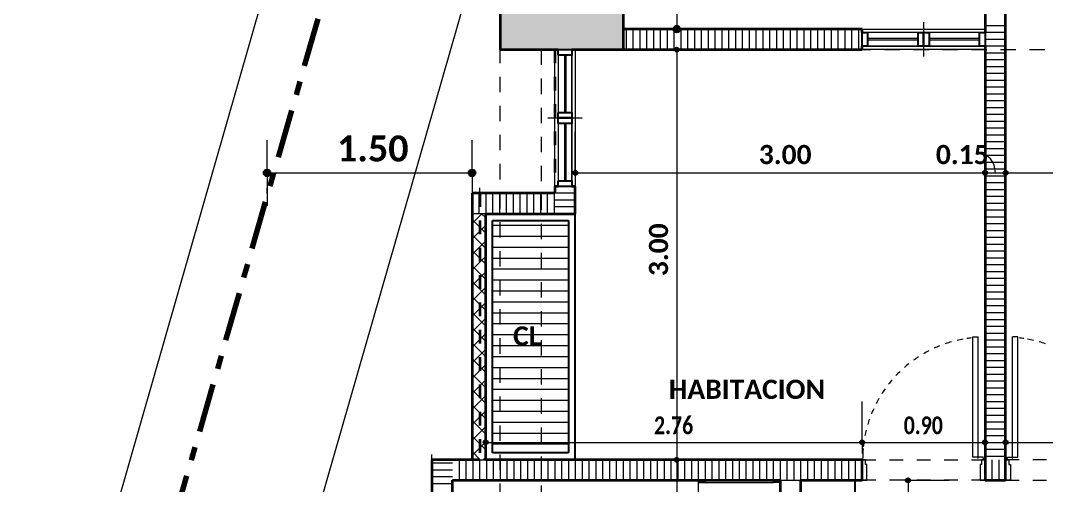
# Model space of a CAD drawing. Header units: metres. Extents: x -144 to 1000, y -717 to 29.
# Drawn here: x 499.37 to 506.88, y -551.86 to -548.46 of the extents above; entities that cross this region are included whole.
import ezdxf

# ---------------------------------------------------------------- set-up
doc = ezdxf.new("R2010")
doc.units = ezdxf.units.M
for name, pattern in [('Basculante', [0.11625, 0.075, -0.04125]), ('basculante modificado', [0.18, 0.1125, -0.0675]), ('Dash Dot 3_16_', [0.595313, 0.357187, -0.119063, 0, -0.119063]), ('Trazo', [0.45, 0.225, -0.225])]:
    doc.linetypes.add(name, pattern=pattern)
doc.layers.get('0').update_dxf_attribs({"color": 1})
for name, color, linetype, lineweight in [('A-ANNO-DIMS', 1, 'Continuous', 9), ('A-DETL', 1, 'Continuous', 9), ('A-DETL-GENF', 1, 'Continuous', 9), ('A-DETL-THIN', 1, 'Continuous', 9), ('A-DOOR', 1, 'Continuous', 9), ('A-DOOR-FRAM', 1, 'Continuous', 9), ('A-DOOR-HDLN', 1, 'Trazo', 20), ('A-FLOR', 2, 'Continuous', 9), ('A-GENM', 1, 'Continuous', 9), ('A-GLAZ', 1, 'Continuous', 9), ('A-WALL', 4, 'Continuous', 9), ('G-ANNO-TEXT', 2, 'Continuous', 9), ('I-FURN', 2, 'Continuous', 9), ('S-COLS', 7, 'Continuous', 9)]:
    doc.layers.add(name, color=color, linetype=linetype, lineweight=lineweight)
doc.layers.add('A-WALL-PATT', color=7, linetype='Continuous', lineweight=35, true_color=0x9c9c9c)
doc.styles.add('Calibri_B_1', font='calibrib.ttf', dxfattribs={"height": 0.135})
doc.styles.add('Calibri_B_5', font='calibrib.ttf', dxfattribs={"height": 0.66})
doc.styles.add('Calibri_B_7', font='calibrib.ttf', dxfattribs={"width": 0.8, "height": 0.18})
doc.styles.add('Calibri_B_8', font='calibrib.ttf', dxfattribs={"height": 0.9})

# ---------------------------------------------------------------- blocks, each defined once
blk = doc.blocks.new('I')
at = {"layer": 'A-ANNO-DIMS', "lineweight": 25, "true_color": 0x0000ff}
h = blk.add_hatch(color=5, dxfattribs=at)
edge = h.paths.add_edge_path()
edge.add_arc((500.4036, -486.86), 0.025, 0, 360)
at = {"layer": 'A-ANNO-DIMS', "lineweight": 25}
h = blk.add_hatch(color=256, dxfattribs=at)
edge = h.paths.add_edge_path()
edge.add_arc((500.4036, -487.01), 0.015, 0, 360)
at = {"layer": 'A-ANNO-DIMS', "lineweight": 25, "true_color": 0x0000ff}
h = blk.add_hatch(color=5, dxfattribs=at)
edge = h.paths.add_edge_path()
edge.add_arc((497.4044, -487.9115), 0.025, 0, 360)
h = blk.add_hatch(color=5, dxfattribs=at)
edge = h.paths.add_edge_path()
edge.add_arc((498.9044, -487.9115), 0.025, 0, 360)
at = {"layer": 'A-ANNO-DIMS', "lineweight": 25}
h = blk.add_hatch(color=256, dxfattribs=at)
edge = h.paths.add_edge_path()
edge.add_arc((499.6607, -487.9115), 0.015, 0, 360)
h = blk.add_hatch(color=256, dxfattribs=at)
edge = h.paths.add_edge_path()
edge.add_arc((502.6607, -487.9115), 0.015, 0, 360)
h = blk.add_hatch(color=256, dxfattribs=at)
edge = h.paths.add_edge_path()
edge.add_arc((502.6607, -487.9115), 0.015, 0, 360)
h = blk.add_hatch(color=256, dxfattribs=at)
edge = h.paths.add_edge_path()
edge.add_arc((502.8107, -487.9115), 0.015, 0, 360)
h = blk.add_hatch(color=256, dxfattribs=at)
edge = h.paths.add_edge_path()
edge.add_arc((502.8107, -487.9115), 0.015, 0, 360)
h = blk.add_hatch(color=256, dxfattribs=at)
edge = h.paths.add_edge_path()
edge.add_arc((499.0044, -489.8828), 0.015, 0, 360)
h = blk.add_hatch(color=256, dxfattribs=at)
edge = h.paths.add_edge_path()
edge.add_arc((501.7605, -489.8828), 0.015, 0, 360)
h = blk.add_hatch(color=256, dxfattribs=at)
edge = h.paths.add_edge_path()
edge.add_arc((501.7605, -489.8828), 0.015, 0, 360)
h = blk.add_hatch(color=256, dxfattribs=at)
edge = h.paths.add_edge_path()
edge.add_arc((502.6605, -489.8828), 0.015, 0, 360)
h = blk.add_hatch(color=256, dxfattribs=at)
edge = h.paths.add_edge_path()
edge.add_arc((502.8107, -489.8828), 0.015, 0, 360)
h = blk.add_hatch(color=256, dxfattribs=at)
edge = h.paths.add_edge_path()
edge.add_arc((500.4036, -490.01), 0.015, 0, 360)
h = blk.add_hatch(color=256, dxfattribs=at)
edge = h.paths.add_edge_path()
edge.add_arc((500.4036, -490.01), 0.015, 0, 360)
h = blk.add_hatch(color=256, dxfattribs=at)
edge = h.paths.add_edge_path()
edge.add_arc((502.0966, -490.16), 0.015, 0, 360)
at = {"layer": 'S-COLS', "true_color": 0x5b5b5b}
h = blk.add_hatch(color=251, dxfattribs=at)
h.paths.add_polyline_path([(498.9107, -506.46), (499.4107, -506.46), (499.4107, -505.56), (498.9107, -505.56), (498.9107, -506.3874)])
h.paths.add_polyline_path([(516.7105, -506.46), (517.2105, -506.46), (517.2105, -505.56), (516.7105, -505.56), (516.7105, -506.4599)])
h.paths.add_polyline_path([(506.7607, -506.4599), (507.1107, -506.4599), (507.1107, -505.5599), (506.6107, -505.5599), (506.6107, -506.4599)])
h.paths.add_polyline_path([(499.1855, -498.7599), (499.4106, -498.7599), (499.4106, -498.06), (498.9106, -498.06), (498.9106, -498.7599)])
h.paths.add_polyline_path([(517.2108, -498.7599), (517.2108, -498.06), (516.8108, -498.06), (516.8108, -498.7599), (517.0242, -498.7599)])
h.paths.add_polyline_path([(504.8107, -498.7599), (504.8103, -498.26), (503.1105, -498.26), (503.1105, -496.11), (504.8108, -496.11), (504.8103, -495.61), (502.8105, -495.6101), (502.8106, -498.7599), (504.8103, -498.7599)])
h.paths.add_polyline_path([(513.4108, -498.7599), (513.4106, -495.6099), (512.9108, -495.61), (512.9108, -498.7599), (513.4107, -498.7599)])
h.paths.add_polyline_path([(507.1107, -498.7599), (507.1107, -497.8599), (506.6107, -497.8599), (506.6107, -498.7599), (506.7617, -498.7599)])
h.paths.add_polyline_path([(506.6108, -496.51), (507.1108, -496.51), (507.1108, -495.61), (506.6108, -495.61), (506.6108, -496.11)])
h.paths.add_polyline_path([(499.1855, -496.31), (499.4105, -496.31), (499.4105, -495.6089), (498.9105, -495.61), (498.9105, -496.31)])
h.paths.add_polyline_path([(517.0864, -496.31), (517.2108, -496.31), (517.2108, -495.6089), (516.8108, -495.6089), (516.8108, -496.31), (517.0364, -496.31)])
h.paths.add_polyline_path([(516.7107, -487.61), (517.2107, -487.61), (517.2107, -486.7102), (516.7107, -486.7102), (516.7107, -486.7314)])
h.paths.add_polyline_path([(506.7617, -487.61), (507.1107, -487.61), (507.1107, -486.71), (506.6107, -486.71), (506.6107, -487.61), (506.6857, -487.61)])
h.paths.add_polyline_path([(499.92, -487.01), (500.0107, -487.01), (500.0107, -486.51), (499.1107, -486.51), (499.1107, -487.01), (499.8386, -487.01)])
at = {"layer": 'A-ANNO-DIMS', "color": 5, "true_color": 0x0000ff}
for p, q in [((500.4036, -485.2841), (500.4036, -486.86)), ((490.7342, -509.7309), (497.715, -485.4391)), ((500.4036, -486.86), (500.1636, -486.86)), ((500.4036, -486.86), (500.6436, -486.86)), ((497.4044, -487.9115), (497.4044, -487.6715)), ((498.9044, -487.9115), (498.9044, -487.6715)), ((497.4044, -487.9115), (498.9044, -487.9115)), ((497.4044, -487.9115), (497.4044, -488.1515)), ((498.9044, -487.9115), (498.9044, -488.1515))]:
    blk.add_line(p, q, dxfattribs=at)
at = {"layer": 'A-ANNO-DIMS'}
for p, q in [((500.4036, -487.01), (500.3236, -487.01)), ((500.4036, -487.01), (500.4036, -490.01)), ((500.4036, -487.01), (500.7036, -487.01)), ((499.6607, -487.9115), (499.6607, -487.6115)), ((502.6607, -487.9115), (502.6607, -487.6115)), ((502.6607, -487.9115), (502.6607, -487.6115)), ((502.8107, -487.9115), (502.8107, -487.6115)), ((502.8107, -487.9115), (502.8107, -487.6115)), ((499.6607, -487.9115), (502.6607, -487.9115)), ((499.6607, -487.9115), (499.6607, -487.9915)), ((502.6607, -487.9115), (502.6607, -487.9915)), ((502.6607, -487.9115), (502.8107, -487.9115)), ((502.6607, -487.9115), (502.6607, -487.9915)), ((502.8107, -487.9115), (502.8107, -487.9915)), ((502.8107, -487.9115), (506.6107, -487.9115)), ((502.8107, -487.9115), (502.8107, -487.9915)), ((499.0044, -489.8828), (499.0044, -489.5828)), ((501.7605, -489.8828), (501.7605, -489.5828)), ((501.7605, -489.8828), (501.7605, -489.5828)), ((502.6605, -489.8828), (502.6605, -489.5828)), ((502.8107, -489.8828), (502.8107, -489.5828)), ((499.0044, -489.8828), (501.7605, -489.8828)), ((499.0044, -489.8828), (499.0044, -489.9628)), ((501.7605, -489.8828), (501.7605, -489.9628)), ((501.7605, -489.8828), (502.6605, -489.8828)), ((501.7605, -489.8828), (501.7605, -489.9628)), ((502.6605, -489.8828), (502.6605, -489.9628)), ((502.8107, -489.8828), (503.7107, -489.8828)), ((502.8107, -489.8828), (502.8107, -489.9628)), ((500.4036, -490.01), (500.3236, -490.01)), ((500.4036, -490.01), (500.3236, -490.01)), ((500.4036, -490.01), (500.7036, -490.01)), ((500.4036, -490.01), (500.4036, -492.46)), ((500.4036, -490.01), (500.7036, -490.01)), ((502.0966, -490.16), (502.0166, -490.16)), ((502.0966, -490.16), (502.0966, -491.31)), ((502.0966, -490.16), (502.3966, -490.16))]:
    blk.add_line(p, q, dxfattribs=at)
at = {"layer": 'A-ANNO-DIMS', "color": 5, "lineweight": 25, "true_color": 0x0000ff}
for centre in [(500.4036, -486.86), (497.4044, -487.9115), (498.9044, -487.9115)]:
    blk.add_circle(centre, 0.025, dxfattribs=at)
at = {"layer": 'A-ANNO-DIMS', "lineweight": 25}
for centre in [(500.4036, -487.01), (499.6607, -487.9115), (502.6607, -487.9115), (502.6607, -487.9115), (502.8107, -487.9115), (502.8107, -487.9115), (499.0044, -489.8828), (501.7605, -489.8828), (501.7605, -489.8828), (502.6605, -489.8828), (502.8107, -489.8828), (500.4036, -490.01), (500.4036, -490.01), (502.0966, -490.16)]:
    blk.add_circle(centre, 0.015, dxfattribs=at)
at = {"layer": 'A-ANNO-DIMS'}
blk.add_ellipse((502.6139, -487.9115), major_axis=(0, 0.1451), ratio=0.839666, start_param=4.712389, end_param=6.283185, dxfattribs=at)
at = {"layer": 'A-DETL', "color": 7, "linetype": 'Dash Dot 3_16_', "lineweight": 70}
blk.add_line((491.1495, -509.8503), (498.1304, -485.5585), dxfattribs=at)
at = {"layer": 'A-DETL', "color": 7, "linetype": 'Basculante', "lineweight": 35}
for p, q in [((499.1107, -486.51), (499.1107, -487.01)), ((499.1107, -487.01), (499.5107, -487.01)), ((499.5107, -487.01), (499.5107, -488.06)), ((499.5107, -488.06), (498.9607, -488.06)), ((498.9607, -488.06), (498.9607, -490.01)), ((498.6107, -490.01), (498.6107, -492.46)), ((498.9607, -490.01), (498.6107, -490.01))]:
    blk.add_line(p, q, dxfattribs=at)
at = {"layer": 'A-DETL', "color": 7, "linetype": 'basculante modificado'}
for p, q in [((499.1107, -495.6089), (499.1107, -487.01)), ((499.4107, -487.01), (499.4107, -495.61)), ((500.0107, -487.01), (506.598, -487.01))]:
    blk.add_line(p, q, dxfattribs=at)
at = {"layer": 'A-DETL', "color": 253, "true_color": 0xb6b6b6}
for p, q in [((497.4044, -488.06), (497.4044, -488.02)), ((497.4044, -488.06), (497.4044, -488.02)), ((498.9607, -488.06), (498.9607, -488.02)), ((498.9607, -488.06), (498.9607, -488.02)), ((496.844, -490.01), (496.844, -489.97)), ((496.844, -490.01), (496.844, -489.97)), ((498.6107, -490.01), (498.6107, -489.97)), ((498.6107, -490.01), (498.6107, -489.97))]:
    blk.add_line(p, q, dxfattribs=at)
at = {"layer": 'A-DETL-GENF', "lineweight": 25}
for p, q in [((501.7607, -486.885), (501.8007, -486.885)), ((501.7607, -486.985), (501.7607, -486.885)), ((501.8007, -486.885), (501.8007, -486.985)), ((502.1707, -486.885), (502.2107, -486.885)), ((502.1707, -486.985), (502.1707, -486.885)), ((502.2107, -486.885), (502.2107, -486.985)), ((502.2107, -486.885), (502.2507, -486.885)), ((502.2107, -486.985), (502.2107, -486.885)), ((502.2507, -486.885), (502.2507, -486.985)), ((502.6207, -486.885), (502.6607, -486.885)), ((502.6207, -486.985), (502.6207, -486.885)), ((502.6607, -486.885), (502.6607, -486.985)), ((499.5357, -487.01), (499.6357, -487.01)), ((499.5357, -487.05), (499.5357, -487.01)), ((499.6357, -487.01), (499.6357, -487.05)), ((501.8007, -486.985), (501.7607, -486.985)), ((502.2107, -486.985), (502.1707, -486.985)), ((502.2507, -486.985), (502.2107, -486.985)), ((502.6607, -486.985), (502.6207, -486.985)), ((499.6357, -487.05), (499.5357, -487.05)), ((499.5357, -487.47), (499.6357, -487.47)), ((499.5357, -487.51), (499.5357, -487.47)), ((499.6357, -487.47), (499.6357, -487.51)), ((499.5357, -487.51), (499.6357, -487.51)), ((499.5357, -487.55), (499.5357, -487.51)), ((499.6357, -487.51), (499.5357, -487.51)), ((499.6357, -487.55), (499.5357, -487.55)), ((499.6357, -487.51), (499.6357, -487.55)), ((499.5357, -487.97), (499.6357, -487.97)), ((499.5357, -488.01), (499.5357, -487.97)), ((499.6357, -487.97), (499.6357, -488.01)), ((499.6357, -488.01), (499.5357, -488.01))]:
    blk.add_line(p, q, dxfattribs=at)
at = {"layer": 'A-DETL-GENF'}
for p, q in [((502.1707, -486.885), (501.8007, -486.885)), ((502.1707, -486.93), (501.8007, -486.93)), ((502.1707, -486.94), (501.8007, -486.94)), ((502.6207, -486.885), (502.2507, -486.885)), ((502.6207, -486.93), (502.2507, -486.93)), ((502.6207, -486.94), (502.2507, -486.94)), ((502.1707, -486.985), (501.8007, -486.985)), ((502.6207, -486.985), (502.2507, -486.985)), ((499.5357, -487.05), (499.5357, -487.47)), ((499.5807, -487.05), (499.5807, -487.47)), ((499.5907, -487.05), (499.5907, -487.47)), ((499.6357, -487.05), (499.6357, -487.47)), ((499.5357, -487.55), (499.5357, -487.97)), ((499.5807, -487.55), (499.5807, -487.97)), ((499.5907, -487.55), (499.5907, -487.97)), ((499.6357, -487.55), (499.6357, -487.97))]:
    blk.add_line(p, q, dxfattribs=at)
at = {"layer": 'A-DETL-GENF', "color": 251, "true_color": 0x535353}
for p, q in [((499.0544, -488.2941), (499.6107, -488.2941)), ((499.0544, -488.3741), (499.6107, -488.3741)), ((499.0544, -488.4541), (499.6107, -488.4541)), ((499.0544, -488.5341), (499.6107, -488.5341)), ((499.0544, -488.6141), (499.6107, -488.6141)), ((499.0544, -488.6941), (499.6107, -488.6941)), ((499.0544, -488.7741), (499.6107, -488.7741)), ((499.0544, -488.8541), (499.6107, -488.8541)), ((499.0544, -488.9341), (499.6107, -488.9341)), ((499.0544, -489.0141), (499.6107, -489.0141)), ((499.0544, -489.0941), (499.6107, -489.0941)), ((499.0544, -489.1741), (499.6107, -489.1741)), ((499.0544, -489.2541), (499.6107, -489.2541)), ((499.0544, -489.3341), (499.6107, -489.3341)), ((499.0544, -489.4141), (499.6107, -489.4141)), ((499.0544, -489.4941), (499.6107, -489.4941)), ((499.0544, -489.5741), (499.6107, -489.5741)), ((499.0544, -489.6541), (499.6107, -489.6541)), ((499.0544, -489.7341), (499.6107, -489.7341)), ((499.0544, -489.8141), (499.6107, -489.8141)), ((499.0544, -489.8941), (499.6107, -489.8941))]:
    blk.add_line(p, q, dxfattribs=at)
at = {"layer": 'A-DETL-GENF', "linetype": 'Basculante'}
for p, q in [((501.7605, -490.16), (501.7605, -490.01)), ((501.7605, -490.01), (502.6605, -490.01)), ((502.6605, -490.01), (502.6605, -490.16)), ((502.8107, -490.01), (502.8107, -490.16)), ((503.7107, -490.01), (502.8107, -490.01)), ((502.6605, -490.16), (501.7605, -490.16)), ((502.8107, -490.16), (503.7107, -490.16))]:
    blk.add_line(p, q, dxfattribs=at)
at = {"layer": 'A-DETL-THIN'}
for p, q in [((499.6107, -488.26), (499.0544, -488.26)), ((499.0544, -488.26), (499.0544, -489.96)), ((499.6107, -489.96), (499.6107, -488.26)), ((499.0544, -489.96), (499.6107, -489.96))]:
    blk.add_line(p, q, dxfattribs=at)
at = {"layer": 'A-DOOR', "lineweight": 15}
for p, q in [((502.5705, -489.11), (502.6105, -489.11)), ((502.5705, -489.99), (502.5705, -489.11)), ((502.6105, -490), (502.6105, -489.11)), ((502.9007, -489.11), (502.8607, -489.11)), ((502.8607, -490), (502.8607, -489.11)), ((502.9007, -489.99), (502.9007, -489.11)), ((502.6455, -489.99), (502.5705, -489.99)), ((502.6455, -490), (502.6455, -489.99)), ((502.6605, -490), (502.6455, -490)), ((502.8107, -490), (502.8257, -490)), ((502.8257, -489.99), (502.9007, -489.99)), ((502.8257, -490), (502.8257, -489.99))]:
    blk.add_line(p, q, dxfattribs=at)
at = {"layer": 'A-DOOR'}
for p, q in [((502.6605, -490.01), (502.6605, -490.16)), ((502.8107, -490.01), (502.8107, -490.16))]:
    blk.add_line(p, q, dxfattribs=at)
for centre, start, end in [((502.659, -490.0079), 100.25822, 103.15108), ((502.659, -490.0079), 100.25822, 103.15108), ((502.659, -490.0079), 96.45945, 98.44999), ((502.8122, -490.0079), 81.55001, 83.54055), ((502.8122, -490.0079), 76.84892, 79.74178), ((502.8122, -490.0079), 76.84892, 79.74178), ((502.659, -490.0079), 111.72829, 114.55488), ((502.659, -490.0079), 105.83157, 108.88574), ((502.8122, -490.0079), 71.11426, 74.16843), ((502.659, -490.0079), 122.94407, 125.71217), ((502.659, -490.0079), 117.36602, 120.16222), ((502.659, -490.0079), 128.46716, 131.20973), ((502.659, -490.0079), 139.37018, 142.07048), ((502.659, -490.0079), 133.94059, 136.66048), ((502.659, -490.0079), 144.7622, 147.44619), ((502.659, -490.0079), 150.12331, 152.79443), ((502.659, -490.0079), 155.46046, 158.1223), ((502.659, -490.0079), 160.78086, 163.43707), ((502.659, -490.0079), 166.09186, 168.74617), ((502.659, -490.0079), 171.40092, 174.05706), ((502.659, -490.0079), 174.86021, 180)]:
    blk.add_arc(centre, 0.8947, start, end, dxfattribs=at)
at = {"layer": 'A-DOOR-FRAM'}
for p, q in [((501.7855, -490.01), (501.7605, -490.01)), ((501.7855, -490.045), (501.7855, -490.01)), ((502.6605, -490.01), (502.6355, -490.01)), ((502.6355, -490.01), (502.6355, -490.045)), ((502.8107, -490.01), (502.8357, -490.01)), ((502.8357, -490.01), (502.8357, -490.045)), ((501.7955, -490.045), (501.7855, -490.045)), ((501.7955, -490.16), (501.7955, -490.045)), ((502.6355, -490.045), (502.6255, -490.045)), ((502.6255, -490.045), (502.6255, -490.16)), ((502.8357, -490.045), (502.8457, -490.045)), ((502.8457, -490.045), (502.8457, -490.16)), ((501.7605, -490.16), (501.7955, -490.16)), ((502.6255, -490.16), (502.6605, -490.16)), ((502.8457, -490.16), (502.8107, -490.16))]:
    blk.add_line(p, q, dxfattribs=at)
at = {"layer": 'A-DOOR-HDLN'}
blk.add_line((501.7605, -490.16), (501.7605, -490.01), dxfattribs=at)
at = {"layer": 'A-FLOR'}
blk.add_line((498.9025, -486.4673), (492.1776, -509.8685), dxfattribs=at)
at = {"layer": 'A-GENM', "lineweight": 25}
for p, q in [((499.6607, -488.21), (499.0044, -488.21)), ((499.0044, -488.21), (499.0044, -490.01)), ((499.6607, -490.01), (499.6607, -488.21)), ((499.0544, -488.26), (499.6107, -488.26)), ((499.0544, -489.96), (499.0544, -488.26)), ((499.6107, -488.26), (499.6107, -489.96)), ((499.0044, -490.01), (499.6607, -490.01)), ((499.6107, -489.96), (499.0544, -489.96)), ((501.7107, -490.16), (501.3107, -490.16)), ((501.3107, -490.16), (501.3107, -491.31)), ((501.7107, -491.31), (501.7107, -490.16))]:
    blk.add_line(p, q, dxfattribs=at)
at = {"layer": 'A-GLAZ'}
for p, q in [((502.2107, -486.81), (502.2107, -487.06)), ((501.7607, -486.985), (501.7607, -486.885)), ((502.2107, -486.885), (501.7607, -486.885)), ((502.2107, -486.985), (502.2107, -486.885)), ((502.2107, -486.985), (502.2107, -486.885)), ((502.6607, -486.885), (502.2107, -486.885)), ((502.6607, -486.985), (502.6607, -486.885)), ((499.6357, -487.01), (499.5357, -487.01)), ((499.5357, -487.01), (499.5357, -487.51)), ((499.6357, -487.51), (499.6357, -487.01)), ((501.7607, -486.985), (502.2107, -486.985)), ((502.2107, -486.985), (502.6607, -486.985)), ((499.4607, -487.51), (499.7107, -487.51)), ((499.6357, -487.51), (499.5357, -487.51)), ((499.5357, -487.51), (499.5357, -488.01)), ((499.6357, -487.51), (499.5357, -487.51)), ((499.6357, -488.01), (499.6357, -487.51)), ((499.6357, -488.01), (499.5357, -488.01))]:
    blk.add_line(p, q, dxfattribs=at)
at = {"layer": 'A-WALL', "lineweight": 35}
for p, q in [((502.6607, -486.51), (502.6607, -486.885)), ((502.8107, -490.16), (502.8107, -486.66)), ((501.7607, -486.86), (500.0107, -486.86)), ((500.0107, -486.86), (500.0107, -487.01)), ((501.7607, -486.885), (501.7607, -486.86)), ((500.0107, -487.01), (501.7607, -487.01)), ((501.7607, -487.01), (501.7607, -486.985)), ((502.6607, -486.985), (502.6607, -490.01)), ((499.5107, -488.06), (498.9044, -488.06)), ((498.9044, -488.06), (498.9044, -490.01)), ((499.5107, -488.01), (499.5107, -488.06)), ((499.5357, -488.01), (499.5107, -488.01)), ((499.6607, -488.01), (499.6357, -488.01)), ((499.6607, -488.21), (499.6607, -488.01)), ((499.0044, -488.21), (499.6607, -488.21)), ((499.0044, -490.01), (499.0044, -488.21)), ((498.6107, -490.01), (498.6107, -491.31)), ((498.9044, -490.01), (498.6107, -490.01)), ((501.7605, -490.01), (499.0044, -490.01)), ((501.7605, -490.16), (501.7605, -490.01)), ((502.6607, -490.01), (502.6605, -490.01)), ((502.6605, -490.01), (502.6605, -490.16)), ((498.7607, -490.16), (501.1607, -490.16)), ((498.7607, -491.31), (498.7607, -490.16)), ((501.1607, -490.16), (501.1607, -492.46)), ((501.3107, -490.16), (501.7605, -490.16)), ((501.3107, -491.31), (501.3107, -490.16)), ((502.6605, -490.16), (502.8107, -490.16))]:
    blk.add_line(p, q, dxfattribs=at)
at = {"layer": 'A-WALL'}
for p, q in [((501.7607, -486.86), (502.6607, -486.86)), ((499.5107, -488.01), (499.5107, -487.01)), ((499.6607, -487.01), (499.6607, -488.01)), ((502.6607, -487.01), (501.7607, -487.01)), ((499.0044, -488.21), (498.9044, -488.21)), ((498.9044, -490.01), (499.0044, -490.01))]:
    blk.add_line(p, q, dxfattribs=at)
at = {"layer": 'A-WALL-PATT', "color": 8, "lineweight": 5, "true_color": 0x727272}
for p, q in [((500.0353, -487.01), (500.0353, -486.86)), ((500.0853, -487.01), (500.0853, -486.86)), ((500.1353, -487.01), (500.1353, -486.86)), ((500.1853, -487.01), (500.1853, -486.86)), ((500.2353, -487.01), (500.2353, -486.86)), ((500.2853, -487.01), (500.2853, -486.86)), ((500.3353, -487.01), (500.3353, -486.86)), ((500.3853, -487.01), (500.3853, -486.86)), ((500.4353, -487.01), (500.4353, -486.86)), ((500.4853, -487.01), (500.4853, -486.86)), ((500.5353, -487.01), (500.5353, -486.86)), ((500.5853, -487.01), (500.5853, -486.86)), ((500.6353, -487.01), (500.6353, -486.86)), ((500.6853, -487.01), (500.6853, -486.86)), ((500.7353, -487.01), (500.7353, -486.86)), ((500.7853, -487.01), (500.7853, -486.86)), ((500.8353, -487.01), (500.8353, -486.86)), ((500.8853, -487.01), (500.8853, -486.86)), ((500.9353, -487.01), (500.9353, -486.86)), ((500.9853, -487.01), (500.9853, -486.86)), ((501.0353, -487.01), (501.0353, -486.86)), ((501.0853, -487.01), (501.0853, -486.86)), ((501.1353, -487.01), (501.1353, -486.86)), ((501.1853, -487.01), (501.1853, -486.86)), ((501.2353, -487.01), (501.2353, -486.86)), ((501.2853, -487.01), (501.2853, -486.86)), ((501.3353, -487.01), (501.3353, -486.86)), ((501.3853, -487.01), (501.3853, -486.86)), ((501.4353, -487.01), (501.4353, -486.86)), ((501.4853, -487.01), (501.4853, -486.86)), ((501.5353, -487.01), (501.5353, -486.86)), ((501.5853, -487.01), (501.5853, -486.86)), ((501.6353, -487.01), (501.6353, -486.86)), ((501.6853, -487.01), (501.6853, -486.86)), ((501.7353, -487.01), (501.7353, -486.86)), ((502.8106, -486.8351), (502.6607, -486.8351)), ((502.8106, -486.8851), (502.6607, -486.8851)), ((502.8106, -486.9351), (502.6607, -486.9351)), ((502.8106, -486.9851), (502.6607, -486.9851)), ((502.8106, -487.0351), (502.6607, -487.0351)), ((502.8106, -487.0851), (502.6607, -487.0851)), ((502.8106, -487.1351), (502.6607, -487.1351)), ((502.8107, -487.1851), (502.6607, -487.1851)), ((502.8107, -487.2351), (502.6607, -487.2351)), ((502.8107, -487.2851), (502.6607, -487.2851)), ((502.8107, -487.3351), (502.6607, -487.3351)), ((502.8107, -487.3851), (502.6607, -487.3851)), ((502.8107, -487.4351), (502.6607, -487.4351)), ((502.8107, -487.4851), (502.6607, -487.4851)), ((502.8107, -487.5351), (502.6607, -487.5351)), ((502.8107, -487.5851), (502.6607, -487.5851)), ((502.8107, -487.6351), (502.6607, -487.6351)), ((502.8107, -487.6851), (502.6607, -487.6851)), ((502.8107, -487.7351), (502.6607, -487.7351)), ((502.8107, -487.7851), (502.6607, -487.7851)), ((502.8107, -487.8351), (502.6607, -487.8351)), ((502.8107, -487.8851), (502.6607, -487.8851)), ((502.8107, -487.9351), (502.6607, -487.9351)), ((502.8107, -487.9851), (502.6607, -487.9851)), ((498.9073, -488.21), (498.9073, -488.06)), ((498.9573, -488.21), (498.9573, -488.06)), ((499.0073, -488.21), (499.0073, -488.06)), ((499.0573, -488.21), (499.0573, -488.06)), ((499.1073, -488.21), (499.1073, -488.06)), ((499.1573, -488.21), (499.1573, -488.06)), ((499.2073, -488.21), (499.2073, -488.06)), ((499.2573, -488.21), (499.2573, -488.06)), ((499.3073, -488.21), (499.3073, -488.06)), ((499.3573, -488.21), (499.3573, -488.06)), ((499.4073, -488.21), (499.4073, -488.06)), ((499.4573, -488.21), (499.4573, -488.06)), ((499.5073, -488.21), (499.5073, -488.06)), ((499.6607, -488.0101), (499.5107, -488.0101)), ((499.6607, -488.0601), (499.5107, -488.0601)), ((502.8107, -488.0351), (502.6607, -488.0351)), ((499.6607, -488.1101), (499.5107, -488.1101)), ((502.8107, -488.0851), (502.6607, -488.0851)), ((502.8107, -488.1351), (502.6607, -488.1351)), ((499.6607, -488.1601), (499.5107, -488.1601)), ((502.8107, -488.1851), (502.6607, -488.1851)), ((502.8107, -488.2351), (502.6607, -488.2351)), ((502.8107, -488.2851), (502.6607, -488.2851)), ((502.8107, -488.3351), (502.6607, -488.3351)), ((502.8107, -488.3851), (502.6607, -488.3851)), ((502.8107, -488.4351), (502.6607, -488.4351)), ((502.8107, -488.4851), (502.6607, -488.4851)), ((502.8107, -488.5351), (502.6607, -488.5351)), ((502.8107, -488.5851), (502.6607, -488.5851)), ((502.8107, -488.6351), (502.6607, -488.6351)), ((502.8107, -488.6851), (502.6607, -488.6851)), ((502.8107, -488.7351), (502.6607, -488.7351)), ((502.8107, -488.7851), (502.6607, -488.7851)), ((502.8107, -488.8351), (502.6607, -488.8351)), ((502.8107, -488.8851), (502.6607, -488.8851)), ((502.8107, -488.9351), (502.6607, -488.9351)), ((502.8107, -488.9851), (502.6607, -488.9851)), ((502.8107, -489.0351), (502.6607, -489.0351)), ((502.8107, -489.0851), (502.6607, -489.0851)), ((502.8107, -489.1351), (502.6607, -489.1351)), ((502.8107, -489.1851), (502.6607, -489.1851)), ((502.8107, -489.2351), (502.6607, -489.2351)), ((502.8107, -489.2851), (502.6607, -489.2851)), ((502.8107, -489.3351), (502.6607, -489.3351)), ((502.8107, -489.3851), (502.6607, -489.3851)), ((502.8107, -489.4351), (502.6607, -489.4351)), ((502.8107, -489.4851), (502.6607, -489.4851)), ((502.8107, -489.5351), (502.6607, -489.5351)), ((502.8107, -489.5851), (502.6607, -489.5851)), ((502.8107, -489.6351), (502.6607, -489.6351)), ((502.8107, -489.6851), (502.6607, -489.6851)), ((502.8107, -489.7351), (502.6607, -489.7351)), ((502.8107, -489.7851), (502.6607, -489.7851)), ((502.8107, -489.8351), (502.6607, -489.8351)), ((502.8107, -489.8851), (502.6607, -489.8851)), ((502.8107, -489.9351), (502.6607, -489.9351)), ((498.8103, -490.01), (498.8103, -490.16)), ((498.8603, -490.01), (498.8603, -490.16)), ((498.9103, -490.01), (498.9103, -490.16)), ((498.9603, -490.01), (498.9603, -490.16)), ((499.0103, -490.01), (499.0103, -490.16)), ((499.0603, -490.01), (499.0603, -490.16)), ((499.1103, -490.01), (499.1103, -490.16)), ((499.1603, -490.01), (499.1603, -490.16)), ((499.2103, -490.01), (499.2103, -490.16)), ((499.2603, -490.01), (499.2603, -490.16)), ((499.3103, -490.01), (499.3103, -490.16)), ((499.3603, -490.01), (499.3603, -490.16)), ((499.4103, -490.01), (499.4103, -490.16)), ((499.4603, -490.01), (499.4603, -490.16)), ((499.5103, -490.01), (499.5103, -490.16)), ((499.5603, -490.01), (499.5603, -490.16)), ((499.6103, -490.01), (499.6103, -490.16)), ((499.6603, -490.01), (499.6603, -490.16)), ((499.7103, -490.01), (499.7103, -490.16)), ((499.7603, -490.01), (499.7603, -490.16)), ((499.8103, -490.01), (499.8103, -490.16)), ((499.8603, -490.01), (499.8603, -490.16)), ((499.9103, -490.01), (499.9103, -490.16)), ((499.9603, -490.01), (499.9603, -490.16)), ((500.0103, -490.01), (500.0103, -490.16)), ((500.0603, -490.01), (500.0603, -490.16)), ((500.1103, -490.01), (500.1103, -490.16)), ((500.1603, -490.01), (500.1603, -490.16)), ((500.2103, -490.01), (500.2103, -490.16)), ((500.2603, -490.01), (500.2603, -490.16)), ((500.3103, -490.01), (500.3103, -490.16)), ((500.3603, -490.01), (500.3603, -490.16)), ((500.4103, -490.01), (500.4103, -490.16)), ((500.4603, -490.01), (500.4603, -490.16)), ((500.5103, -490.01), (500.5103, -490.16)), ((500.5603, -490.01), (500.5603, -490.16)), ((500.6103, -490.01), (500.6103, -490.16)), ((500.6603, -490.01), (500.6603, -490.16)), ((500.7103, -490.01), (500.7103, -490.16)), ((500.7603, -490.01), (500.7603, -490.16)), ((500.8103, -490.01), (500.8103, -490.16)), ((500.8603, -490.01), (500.8603, -490.16)), ((500.9103, -490.01), (500.9103, -490.16)), ((500.9603, -490.01), (500.9603, -490.16)), ((501.0103, -490.01), (501.0103, -490.16)), ((501.0603, -490.01), (501.0603, -490.16)), ((501.1103, -490.01), (501.1103, -490.16)), ((501.1603, -490.01), (501.1603, -490.16)), ((501.2103, -490.01), (501.2103, -490.16)), ((501.2603, -490.01), (501.2603, -490.16)), ((501.3103, -490.01), (501.3103, -490.16)), ((501.3603, -490.01), (501.3603, -490.16)), ((501.4103, -490.01), (501.4103, -490.16)), ((501.4603, -490.01), (501.4603, -490.16)), ((501.5103, -490.01), (501.5103, -490.16)), ((501.5603, -490.01), (501.5603, -490.16)), ((501.6103, -490.01), (501.6103, -490.16)), ((501.6603, -490.01), (501.6603, -490.16)), ((501.7103, -490.01), (501.7103, -490.16)), ((501.7603, -490.01), (501.7603, -490.16)), ((502.8107, -489.9851), (502.6607, -489.9851)), ((502.7103, -490.01), (502.7103, -490.16)), ((502.7603, -490.01), (502.7603, -490.16)), ((502.8103, -490.01), (502.8103, -490.16)), ((498.7607, -490.0351), (498.6107, -490.0351)), ((498.7607, -490.0851), (498.6107, -490.0851)), ((498.7607, -490.1351), (498.6107, -490.1351)), ((501.3107, -490.1601), (501.1607, -490.1601)), ((498.7607, -490.1851), (498.6107, -490.1851))]:
    blk.add_line(p, q, dxfattribs=at)
at = {"layer": 'A-WALL-PATT', "color": 8, "lineweight": 5, "true_color": 0x747474}
for p, q in [((498.9044, -488.2816), (498.976, -488.21)), ((499.0044, -488.2395), (498.9748, -488.21)), ((499.0044, -488.3527), (498.9044, -488.2527)), ((498.9044, -488.3947), (499.0044, -488.2947)), ((499.0044, -488.4658), (498.9044, -488.3658)), ((498.9044, -488.5079), (499.0044, -488.4079)), ((499.0044, -488.5789), (498.9044, -488.4789)), ((498.9044, -488.621), (499.0044, -488.521)), ((499.0044, -488.6921), (498.9044, -488.5921)), ((498.9044, -488.7342), (499.0044, -488.6342)), ((499.0044, -488.8052), (498.9044, -488.7052)), ((498.9044, -488.8473), (499.0044, -488.7473)), ((499.0044, -488.9183), (498.9044, -488.8183)), ((498.9044, -488.9604), (499.0044, -488.8604)), ((499.0044, -489.0315), (498.9044, -488.9315)), ((498.9044, -489.0736), (499.0044, -488.9736)), ((499.0044, -489.1446), (498.9044, -489.0446)), ((498.9044, -489.1867), (499.0044, -489.0867)), ((499.0044, -489.2578), (498.9044, -489.1578)), ((498.9044, -489.2998), (499.0044, -489.1998)), ((499.0044, -489.3709), (498.9044, -489.2709)), ((498.9044, -489.413), (499.0044, -489.313)), ((499.0044, -489.484), (498.9044, -489.384)), ((498.9044, -489.5261), (499.0044, -489.4261)), ((499.0044, -489.5972), (498.9044, -489.4972)), ((498.9044, -489.6393), (499.0044, -489.5393)), ((499.0044, -489.7103), (498.9044, -489.6103)), ((498.9044, -489.7524), (499.0044, -489.6524)), ((499.0044, -489.8234), (498.9044, -489.7234)), ((498.9044, -489.8655), (499.0044, -489.7655)), ((499.0044, -489.9366), (498.9044, -489.8366)), ((498.9044, -489.9787), (499.0044, -489.8787)), ((498.9646, -490.01), (498.9044, -489.9497)), ((498.9862, -490.01), (499.0044, -489.9918))]:
    blk.add_line(p, q, dxfattribs=at)
at = {"layer": 'I-FURN'}
for p, q in [((500.5607, -490.16), (500.6107, -490.175)), ((500.6107, -490.16), (500.5607, -490.175)), ((500.6107, -490.16), (500.5607, -490.16)), ((500.5607, -490.16), (500.5607, -490.175)), ((500.5607, -490.175), (500.5607, -490.54)), ((500.5607, -490.175), (500.6107, -490.175)), ((501.1107, -490.16), (500.6107, -490.16)), ((500.6107, -490.16), (500.6107, -490.175)), ((500.6107, -490.175), (500.6107, -490.16)), ((500.6107, -490.175), (501.1107, -490.175)), ((501.1107, -490.175), (501.1107, -490.16)), ((501.1107, -490.16), (501.1607, -490.175)), ((501.1607, -490.16), (501.1107, -490.175)), ((501.1107, -490.16), (501.1607, -490.16)), ((501.1107, -490.175), (501.1107, -490.16)), ((501.1607, -490.175), (501.1107, -490.175)), ((501.1607, -490.16), (501.1607, -490.175)), ((501.1607, -490.175), (501.1607, -490.54))]:
    blk.add_line(p, q, dxfattribs=at)
at = {"layer": 'S-COLS', "lineweight": 35}
for p, q in [((499.1107, -486.51), (499.1107, -487.01)), ((500.0107, -486.51), (500.0107, -487.01)), ((499.1107, -487.01), (499.5357, -487.01)), ((499.6357, -487.01), (500.0107, -487.01))]:
    blk.add_line(p, q, dxfattribs=at)
at = {"layer": 'A-ANNO-DIMS', "color": 5, "true_color": 0x0000ff, "insert": (497.916, -487.6381), "char_height": 0.19, "width": 0.572076, "attachment_point": 1, "line_spacing_factor": 1.158048, "style": 'Calibri_B_8'}
blk.add_mtext('1.50', dxfattribs=at)
at = {"layer": 'A-ANNO-DIMS', "attachment_point": 1, "line_spacing_factor": 1.158048}
for s, insert, char_height, width, style in [('3.00', (501.004, -487.7074), 0.14, 0.376134, 'Calibri_B_5'), ('0.15', (502.3004, -487.7074), 0.14, 0.376134, 'Calibri_B_5'), ('2.76', (500.2369, -489.6926), 0.13, 0.349267, 'Calibri_B_7'), ('0.90', (502.065, -489.6926), 0.13, 0.349267, 'Calibri_B_7')]:
    blk.add_mtext(s, dxfattribs=dict(at, insert=insert, char_height=char_height, width=width, style=style))
at = {"layer": 'A-ANNO-DIMS', "insert": (500.1996, -488.6667), "char_height": 0.14, "width": 0.376134, "attachment_point": 1, "rotation": 90, "line_spacing_factor": 1.158048, "style": 'Calibri_B_5'}
blk.add_mtext('3.00', dxfattribs=at)
at = {"layer": 'G-ANNO-TEXT', "style": 'Calibri_B_1'}
for s, p in [('CL', (499.2052, -489.1743)), ('HABITACION', (500.3448, -489.5642))]:
    blk.add_text(s, height=0.14, dxfattribs=at).set_placement(p)

msp = doc.modelspace()

# ---------------------------------------------------------------- block references
at = {"color": 3}
msp.add_blockref('I', (3.7693, -61.665), dxfattribs=at)

doc.saveas('drawing.dxf')
